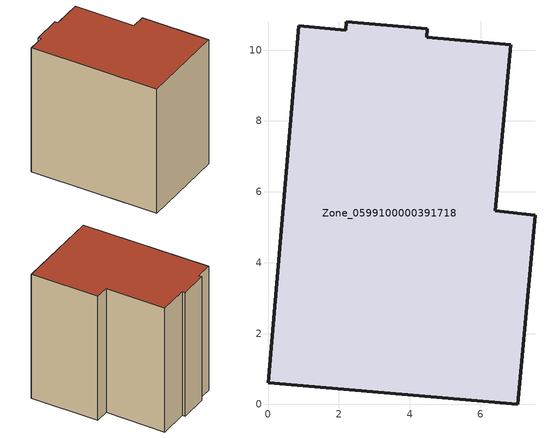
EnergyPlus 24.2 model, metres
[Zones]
Zone_0599100000391718
 floor ground (C_G): 2.19,10.57 2.21,10.81 4.5,10.6 4.48,10.36 6.85,10.16 6.41,5.47 7.53,5.34 7.05,0 0,0.61 0.87,10.68 z0
 wall outside (C_F): 7.05,0 7.53,5.34 6.41,5.47 6.85,10.16 4.48,10.36 4.5,10.6 2.21,10.81 2.19,10.57 0.87,10.68 0,0.61 7.05,0 z0:10.38
 roof outside (C_R): 2.19,10.57 0.87,10.68 0,0.61 7.05,0 7.53,5.34 6.41,5.47 6.85,10.16 4.48,10.36 4.5,10.6 2.21,10.81 z10.38
[BUILDING]
Pand.0599100000391718: North Axis=0; Terrain=City; Loads Convergence Tolerance Value=0.04; Temperature Convergence Tolerance Value=0.4; Solar Distribution=FullExterior; Maximum Number of Warmup Days=25; Minimum Number of Warmup Days=1
[Site:Location]
Rotterdam.The.Hague.AP_ZH_NLD Design_Conditions: Latitude=51.96; Longitude=4.45; Time Zone=1; Elevation=-4.5
[SITE:GROUNDTEMPERATURE:BUILDINGSURFACE]
18, 18, 18, 18, 18, 18, 18, 18, 18, 18, 18, 18
[MATERIAL] Thermal Absorptance=0.9; Solar Absorptance=0.7; Visible Absorptance=0.7
Name | Roughness | Thickness | Conductivity | Density | Specific Heat
G.TC.1992-2005 | MediumSmooth | 0.15 | 0.06 | 540 | 1210
F.TC.1992-2005 | Rough | 0.3 | 0.12 | 1920 | 840
R.TC.1992-2005 | MediumRough | 0.2 | 0.08 | 1500 | 1000
[CONSTRUCTION]
C_G: G.TC.1992-2005
C_F: F.TC.1992-2005
C_R: R.TC.1992-2005
[ZONE]
Zone_0599100000391718: Type=1; Multiplier=1; Ceiling Height=Autocalculate; Volume=Autocalculate; Floor Area=autocalculate; Part of Total Floor Area=Yes
[ZONEINFILTRATION:DESIGNFLOWRATE]
Infil_Zone_0599100000391718: Zone or ZoneList or Space or SpaceList=Zone_0599100000391718; Schedule=AlwaysOn; Design Flow Rate Calculation Method=Flow/Area; Flow Rate per Floor Area=0.0015; Constant Term Coefficient=1; Temperature Term Coefficient=0; Velocity Term Coefficient=0; Velocity Squared Term Coefficient=0
[HVACTEMPLATE:ZONE:IDEALLOADSAIRSYSTEM]
Zone_0599100000391718: Maximum Heating Supply Air Temperature=50; Minimum Cooling Supply Air Temperature=13; Maximum Heating Supply Air Humidity Ratio=0.0156; Minimum Cooling Supply Air Humidity Ratio=0.0077; Heating Limit=NoLimit; Cooling Limit=NoLimit; Dehumidification Control Type=ConstantSensibleHeatRatio; Cooling Sensible Heat Ratio=0.7; Dehumidification Setpoint=60; Humidification Control Type=None; Humidification Setpoint=30; Outdoor Air Method=None; Outdoor Air Flow Rate per Person=0.00944; Outdoor Air Flow Rate per Zone Floor Area=0; Outdoor Air Flow Rate per Zone=0; Demand Controlled Ventilation Type=None; Outdoor Air Economizer Type=NoEconomizer; Heat Recovery Type=None; Sensible Heat Recovery Effectiveness=0.7; Latent Heat Recovery Effectiveness=0.65
[ZONECONTROL:THERMOSTAT]
ThermostatControl_Zone_0599100000391718: Zone or ZoneList=Zone_0599100000391718; Control Type Schedule=DualSetpointControlType; Control 1=Thermostat_Zone_0599100000391718; Temperature Difference Between Cutout And Setpoint=0
[THERMOSTATSETPOINT:DUALSETPOINT]
Thermostat_Zone_0599100000391718: Heating Setpoint Temperature Schedule=HeatingSetpoint_Zone_0599100000391718; Cooling Setpoint Temperature Schedule=CoolingSetpoint_Zone_0599100000391718
[SCHEDULE:COMPACT]
HeatingSetpoint_Zone_0599100000391718: Through: 12/31, For: AllDays, Until: 24:00, 21
CoolingSetpoint_Zone_0599100000391718: Through: 12/31, For: AllDays, Until: 24:00, 24
DualSetpointControlType: Through: 12/31, For: AllDays, Until: 24:00, 4
AlwaysOn: Through: 12/31, For: AllDays, Until: 24:00, 1
